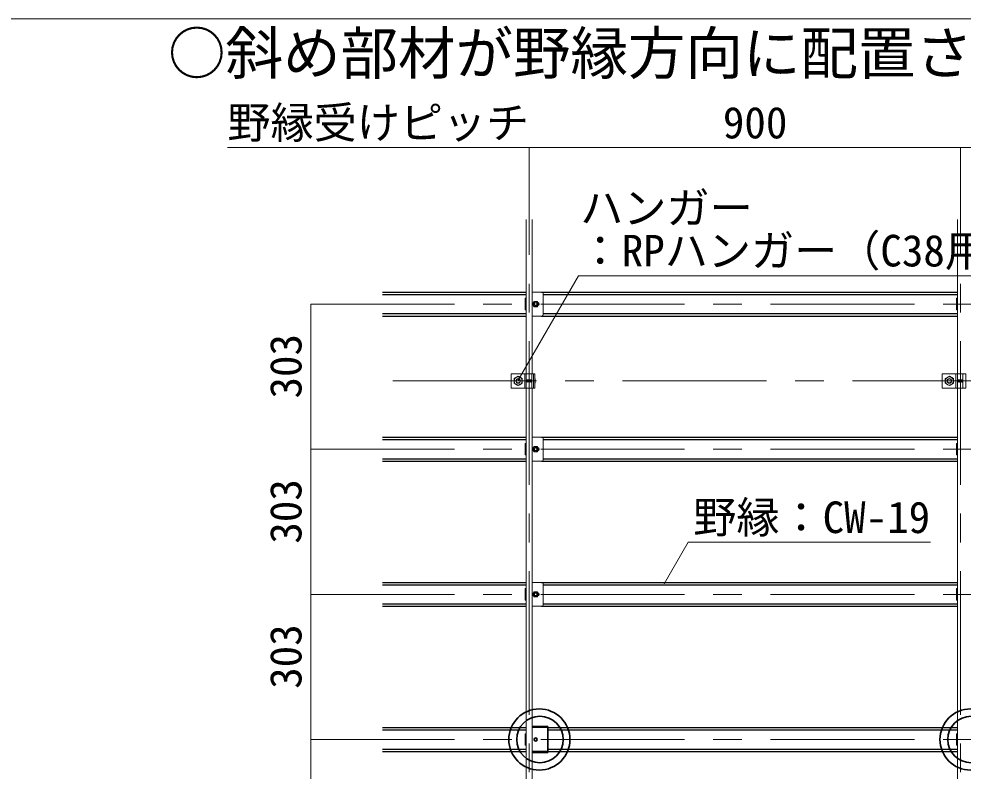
# Model space of a CAD drawing. Units: millimetres on the paper, enlarged 40 times, with parts at other scales. Extents: x -7800 to 7800, y -5578 to 5485.
# Drawn here: x 3786 to 5100, y 1395 to 2442 of the extents above; entities that cross this region are included whole.
import ezdxf
from ezdxf.enums import TextEntityAlignment as Align

# ---------------------------------------------------------------- set-up
doc = ezdxf.new("R2010")
doc.units = ezdxf.units.MM
doc.header["$LTSCALE"] = 40
for name, pattern in [('CHAIN1', [8, 5, -1, 1, -1]), ('DASHED1', [1.8, 1.2, -0.6]), ('DASHED2', [3, 2, -1])]:
    doc.linetypes.add(name, pattern=pattern)
for name, color, linetype, lineweight in [('5-0_中心線', 4, 'CHAIN1', 9), ('5-1_吊りボルト', 7, 'Continuous', 18), ('5-2_野縁受け', 3, 'Continuous', 18), ('5-3_野縁', 2, 'Continuous', 25), ('5-5_寸法', 7, 'Continuous', 9), ('5-6_文字', 7, 'Continuous', 18), ('5-7_金具', 6, 'Continuous', 35), ('5-A_クリップ', 7, 'Continuous', 18), ('5-B_ビス', 7, 'Continuous', 18), ('F-2_太線１', 3, 'Continuous', 18)]:
    doc.layers.add(name, color=color, linetype=linetype, lineweight=lineweight)
doc.styles.add('ＭＳ ゴシック', font='')
doc.styles.get('ＭＳ ゴシック').set_extended_font_data('MS Gothic')

msp = doc.modelspace()

# ---------------------------------------------------------------- linework, layer by layer
at = {"layer": '5-0_中心線'}
for p, q in [((4495.84, 513.54), (4495.84, 2262.87)), ((5095.84, 513.54), (5095.84, 2262.87)), ((4191.84, 2045.21), (5885.84, 2045.21)), ((4305.84, 1938.21), (5999.84, 1938.21)), ((4191.84, 1843.21), (5885.84, 1843.21)), ((4191.84, 1641.21), (5885.84, 1641.21)), ((4191.84, 1439.21), (5885.84, 1439.21))]:
    msp.add_line(p, q, dxfattribs=at)
at = {"layer": '5-1_吊りボルト'}
for p, q in [((4470.51, 1948.21), (4470.51, 1928.21)), ((4503.61, 1948.21), (4470.51, 1948.21)), ((4474.84, 1941.48), (4480.51, 1944.75)), ((4480.51, 1944.75), (4486.17, 1941.48)), ((4491.84, 1928.21), (4491.84, 1948.21)), ((4499.51, 1928.21), (4499.51, 1948.21)), ((4501.67, 1928.21), (4501.67, 1948.21)), ((5070.51, 1948.21), (5070.51, 1928.21)), ((5103.61, 1948.21), (5070.51, 1948.21)), ((5074.84, 1941.48), (5080.51, 1944.75)), ((5080.51, 1944.75), (5086.17, 1941.48)), ((5091.84, 1928.21), (5091.84, 1948.21)), ((5099.51, 1928.21), (5099.51, 1948.21)), ((4474.84, 1934.94), (4474.84, 1941.48)), ((5074.84, 1934.94), (5074.84, 1941.48))]:
    msp.add_line(p, q, dxfattribs=at)
at = {"layer": '5-1_吊りボルト', "linetype": 'DASHED2'}
for p, q in [((4489.71, 1928.21), (4489.71, 1948.21)), ((5089.71, 1928.21), (5089.71, 1948.21))]:
    msp.add_line(p, q, dxfattribs=at)
at = {"layer": '5-1_吊りボルト'}
for points in [[(4470.51, 1928.21), (4503.61, 1928.21), (4503.61, 1948.21)], [(5070.51, 1928.21), (5103.61, 1928.21), (5103.61, 1948.21)], [(4474.84, 1934.94), (4480.51, 1931.66), (4486.17, 1934.94), (4486.17, 1941.48)], [(5074.84, 1934.94), (5080.51, 1931.66), (5086.17, 1934.94), (5086.17, 1941.48)]]:
    msp.add_lwpolyline(points, dxfattribs=at)
for centre, radius in [((4480.51, 1938.21), 5.67), ((4480.51, 1938.21), 3.18), ((5080.51, 1938.21), 5.67), ((5080.51, 1938.21), 3.18)]:
    msp.add_circle(centre, radius, dxfattribs=at)
at = {"layer": '5-1_吊りボルト', "linetype": 'DASHED1'}
for centre in [(4480.51, 1938.21), (5080.51, 1938.21)]:
    msp.add_circle(centre, 2.84, dxfattribs=at)
at = {"layer": '5-2_野縁受け'}
for p, q in [((4491.84, 2162.87), (4491.84, 1948.21)), ((4499.84, 2162.87), (4499.84, 1948.21)), ((5091.84, 2162.87), (5091.84, 1948.21)), ((4491.84, 1928.21), (4491.84, 1349.87)), ((4499.84, 1928.21), (4499.84, 1349.87)), ((5091.84, 1928.21), (5091.84, 1349.87))]:
    msp.add_line(p, q, dxfattribs=at)
at = {"layer": '5-3_野縁'}
for p, q in [((4291.84, 2061.87), (4491.84, 2061.87)), ((4291.84, 2058.54), (4491.84, 2058.54)), ((4513.17, 2061.87), (5091.84, 2061.87)), ((4515.17, 2058.54), (5091.84, 2058.54)), ((4291.84, 2031.87), (4491.84, 2031.87)), ((4291.84, 2028.54), (4491.84, 2028.54)), ((4513.17, 2028.54), (5091.84, 2028.54)), ((4515.17, 2031.87), (5091.84, 2031.87)), ((4291.84, 1859.87), (4491.84, 1859.87)), ((4291.84, 1856.54), (4491.84, 1856.54)), ((4513.17, 1859.87), (5091.84, 1859.87)), ((4515.17, 1856.54), (5091.84, 1856.54)), ((4291.84, 1829.87), (4491.84, 1829.87)), ((4291.84, 1826.54), (4491.84, 1826.54)), ((4513.17, 1826.54), (5091.84, 1826.54)), ((4515.17, 1829.87), (5091.84, 1829.87)), ((4291.84, 1657.87), (4491.84, 1657.87)), ((4513.17, 1657.87), (5091.84, 1657.87)), ((4291.84, 1654.54), (4491.84, 1654.54)), ((4515.17, 1654.54), (5091.84, 1654.54)), ((4291.84, 1627.87), (4491.84, 1627.87)), ((4291.84, 1624.54), (4491.84, 1624.54)), ((4513.17, 1624.54), (5091.84, 1624.54)), ((4515.17, 1627.87), (5091.84, 1627.87)), ((4291.84, 1455.87), (4491.84, 1455.87)), ((4291.84, 1452.54), (4491.84, 1452.54)), ((4521.68, 1455.87), (5091.84, 1455.87)), ((4521.68, 1452.54), (5091.84, 1452.54)), ((4291.84, 1425.87), (4491.84, 1425.87)), ((4291.84, 1422.54), (4491.84, 1422.54)), ((4521.68, 1425.87), (5091.84, 1425.87)), ((4521.68, 1422.54), (5091.84, 1422.54))]:
    msp.add_line(p, q, dxfattribs=at)
at = {"layer": '5-5_寸法', "color": 4}
for p, q in [((4075.84, 2262.87), (5095.84, 2262.87)), ((5095.84, 2262.87), (5695.84, 2262.87)), ((4191.84, 1843.21), (4191.84, 2045.21)), ((4191.84, 1641.21), (4191.84, 1843.21)), ((4191.84, 1439.21), (4191.84, 1641.21)), ((4191.84, 1237.21), (4191.84, 1439.21))]:
    msp.add_line(p, q, dxfattribs=at)
at = {"layer": '5-6_文字'}
for p, q in [((4564.62, 2084.66), (4480.69, 1939.29)), ((4564.62, 2084.66), (5166.11, 2084.66)), ((4717.1, 1713.6), (4683.77, 1655.87)), ((4717.1, 1713.6), (5054.15, 1713.6))]:
    msp.add_line(p, q, dxfattribs=at)
at = {"layer": '5-7_金具'}
for p, q in [((4499.84, 1457.21), (4521.68, 1457.21)), ((4521.68, 1421.21), (4521.68, 1457.21)), ((4499.84, 1421.21), (4521.68, 1421.21))]:
    msp.add_line(p, q, dxfattribs=at)
at = {"layer": '5-7_金具', "linetype": 'DASHED1'}
for p, q in [((4499.84, 1456.14), (4521.68, 1456.14)), ((4499.84, 1422.27), (4521.68, 1422.27))]:
    msp.add_line(p, q, dxfattribs=at)
at = {"layer": '5-7_金具'}
for centre, radius in [((4510.03, 1439.2), 42.53), ((5110.03, 1439.2), 42.53), ((4510.76, 1439.21), 32.35), ((5110.76, 1439.21), 32.35), ((4504.84, 1439.21), 2.17)]:
    msp.add_circle(centre, radius, dxfattribs=at)
at = {"layer": '5-A_クリップ'}
for p, q in [((4490.31, 2053.21), (4491.84, 2053.21)), ((4490.31, 2037.21), (4490.31, 2053.21)), ((4513.17, 2061.87), (4499.84, 2061.87)), ((4515.17, 2030.54), (4515.17, 2059.87)), ((4515.17, 2059.02), (4515.17, 2031.39)), ((5090.31, 2053.21), (5091.84, 2053.21)), ((5090.31, 2037.21), (5090.31, 2053.21)), ((4491.84, 2037.21), (4490.31, 2037.21)), ((5091.84, 2037.21), (5090.31, 2037.21)), ((4499.84, 2028.54), (4513.17, 2028.54)), ((4513.17, 1859.87), (4499.84, 1859.87)), ((4515.17, 1828.54), (4515.17, 1857.87)), ((4515.17, 1857.02), (4515.17, 1829.39)), ((4490.31, 1851.21), (4491.84, 1851.21)), ((4490.31, 1835.21), (4490.31, 1851.21)), ((5090.31, 1851.21), (5091.84, 1851.21)), ((5090.31, 1835.21), (5090.31, 1851.21)), ((4491.84, 1835.21), (4490.31, 1835.21)), ((4499.84, 1826.54), (4513.17, 1826.54)), ((5091.84, 1835.21), (5090.31, 1835.21)), ((4513.17, 1657.87), (4499.84, 1657.87)), ((4515.17, 1626.54), (4515.17, 1655.87)), ((4490.31, 1649.21), (4491.84, 1649.21)), ((4490.31, 1633.21), (4490.31, 1649.21)), ((4515.17, 1655.02), (4515.17, 1627.39)), ((5090.31, 1649.21), (5091.84, 1649.21)), ((5090.31, 1633.21), (5090.31, 1649.21)), ((4491.84, 1633.21), (4490.31, 1633.21)), ((5091.84, 1633.21), (5090.31, 1633.21)), ((4499.84, 1624.54), (4513.17, 1624.54)), ((4490.31, 1447.21), (4491.84, 1447.21)), ((4490.31, 1431.21), (4490.31, 1447.21)), ((5090.31, 1447.21), (5091.84, 1447.21)), ((5090.31, 1431.21), (5090.31, 1447.21)), ((4491.84, 1431.21), (4490.31, 1431.21)), ((5091.84, 1431.21), (5090.31, 1431.21))]:
    msp.add_line(p, q, dxfattribs=at)
for centre, radius, start, end in [((4513.17, 2059.87), 2, 0, 90), ((4502.01, 2045.21), 2.17, 94.04304, 265.95748), ((4507.67, 2045.21), 2.17, 274.042, 85.95748), ((4513.17, 2030.54), 2, 270, 0), ((4513.17, 1857.87), 2, 0, 90), ((4502.01, 1843.21), 2.17, 94.04304, 265.95748), ((4507.67, 1843.21), 2.17, 274.042, 85.95748), ((4513.17, 1828.54), 2, 270, 0), ((4513.17, 1655.87), 2, 0, 90), ((4502.01, 1641.21), 2.17, 94.04304, 265.95748), ((4507.67, 1641.21), 2.17, 274.042, 85.95748), ((4513.17, 1626.54), 2, 270, 0)]:
    msp.add_arc(centre, radius, start, end, dxfattribs=at)
at = {"layer": '5-B_ビス'}
for p, q in [((4500.61, 2045.21), (4502.72, 2048.87)), ((4502.72, 2041.54), (4500.61, 2045.21)), ((4502.72, 2048.87), (4506.96, 2048.87)), ((4506.96, 2041.54), (4502.72, 2041.54)), ((4506.96, 2048.87), (4509.07, 2045.21)), ((4509.07, 2045.21), (4506.96, 2041.54)), ((4491.84, 1939.7), (4491.88, 1939.66)), ((4491.84, 1936.58), (4491.88, 1936.53)), ((4491.88, 1939.66), (4492.09, 1939.66)), ((4491.88, 1939.66), (4492.09, 1936.74)), ((4491.88, 1936.53), (4492.09, 1936.74)), ((4492.09, 1939.66), (4492.3, 1939.87)), ((4492.09, 1939.66), (4492.3, 1936.74)), ((4492.09, 1936.74), (4492.3, 1936.74)), ((4492.3, 1939.87), (4492.51, 1939.66)), ((4492.3, 1936.74), (4492.51, 1936.53)), ((4492.51, 1939.66), (4492.72, 1939.66)), ((4492.51, 1939.66), (4492.72, 1936.74)), ((4492.51, 1936.53), (4492.72, 1936.74)), ((4492.72, 1939.66), (4492.92, 1939.87)), ((4492.72, 1939.66), (4492.92, 1936.74)), ((4492.72, 1936.74), (4492.92, 1936.74)), ((4492.92, 1939.87), (4493.13, 1939.66)), ((4492.92, 1936.74), (4493.13, 1936.53)), ((4493.13, 1939.66), (4493.34, 1939.66)), ((4493.13, 1939.66), (4493.34, 1936.74)), ((4493.13, 1936.53), (4493.34, 1936.74)), ((4493.34, 1939.66), (4493.55, 1939.87)), ((4493.34, 1939.66), (4493.55, 1936.74)), ((4493.34, 1936.74), (4493.55, 1936.74)), ((4493.55, 1939.87), (4493.76, 1939.66)), ((4493.55, 1936.74), (4493.76, 1936.53)), ((4493.76, 1939.66), (4493.97, 1939.66)), ((4493.76, 1939.66), (4493.97, 1936.74)), ((4493.76, 1936.53), (4493.97, 1936.74)), ((4493.97, 1939.66), (4494.17, 1939.87)), ((4493.97, 1939.66), (4494.17, 1936.74)), ((4493.97, 1936.74), (4494.17, 1936.74)), ((4494.17, 1939.87), (4494.38, 1939.66)), ((4494.17, 1936.74), (4494.38, 1936.53)), ((4494.38, 1939.66), (4494.59, 1939.66)), ((4494.38, 1939.66), (4494.59, 1936.74)), ((4494.38, 1936.53), (4494.59, 1936.74)), ((4494.59, 1939.66), (4494.8, 1939.87)), ((4494.59, 1939.66), (4494.8, 1936.74)), ((4494.59, 1936.74), (4494.8, 1936.74)), ((4494.8, 1939.87), (4495.01, 1939.66)), ((4494.8, 1936.74), (4495.01, 1936.53)), ((4495.01, 1939.66), (4495.22, 1939.66)), ((4495.01, 1939.66), (4495.22, 1936.74)), ((4495.01, 1936.53), (4495.22, 1936.74)), ((4495.22, 1939.66), (4495.42, 1939.87)), ((4495.22, 1939.66), (4495.42, 1936.74)), ((4495.22, 1936.74), (4495.42, 1936.74)), ((4495.42, 1939.87), (4495.63, 1939.66)), ((4495.42, 1936.74), (4495.63, 1936.53)), ((4495.63, 1939.66), (4495.84, 1939.66)), ((4495.63, 1939.66), (4495.84, 1936.74)), ((4495.63, 1936.53), (4495.84, 1936.74)), ((4495.84, 1939.66), (4496.05, 1939.87)), ((4495.84, 1939.66), (4496.05, 1936.74)), ((4495.84, 1936.74), (4496.05, 1936.74)), ((4496.05, 1939.87), (4496.26, 1939.66)), ((4496.05, 1936.74), (4496.26, 1936.53)), ((4496.26, 1939.66), (4496.47, 1939.66)), ((4496.26, 1939.66), (4496.47, 1936.74)), ((4496.26, 1936.53), (4496.47, 1936.74)), ((4496.47, 1939.66), (4496.67, 1939.87)), ((4496.47, 1939.66), (4496.67, 1936.74)), ((4496.47, 1936.74), (4496.67, 1936.74)), ((4496.67, 1939.87), (4496.88, 1939.66)), ((4496.67, 1936.74), (4496.88, 1936.53)), ((4496.88, 1939.66), (4497.09, 1936.74)), ((4496.88, 1936.53), (4497.09, 1936.74)), ((4497.09, 1939.66), (4497.3, 1936.74)), ((4497.09, 1936.74), (4497.3, 1936.74)), ((4497.3, 1939.87), (4497.51, 1939.66)), ((4497.3, 1936.74), (4497.51, 1936.53)), ((4497.51, 1939.66), (4497.72, 1939.66)), ((4497.51, 1939.66), (4497.72, 1936.74)), ((4497.51, 1936.53), (4497.72, 1936.74)), ((4497.72, 1939.66), (4497.92, 1939.87)), ((4497.72, 1939.66), (4497.92, 1936.74)), ((4497.72, 1936.74), (4497.92, 1936.74)), ((4497.92, 1939.87), (4498.13, 1939.66)), ((4497.92, 1936.74), (4498.13, 1936.53)), ((4498.13, 1939.66), (4498.34, 1939.66)), ((4498.13, 1939.66), (4498.34, 1936.74)), ((4498.13, 1936.53), (4498.34, 1936.74)), ((4498.34, 1939.66), (4498.55, 1939.87)), ((4498.34, 1939.66), (4498.55, 1936.74)), ((4498.34, 1936.74), (4498.55, 1936.74)), ((4498.55, 1939.87), (4498.76, 1939.66)), ((4498.55, 1936.74), (4498.76, 1936.53)), ((4498.76, 1939.66), (4498.97, 1939.66)), ((4498.76, 1939.66), (4498.97, 1936.74)), ((4498.76, 1936.53), (4498.97, 1936.74)), ((4498.97, 1939.66), (4499.17, 1939.87)), ((4498.97, 1939.66), (4499.17, 1936.74)), ((4498.97, 1936.74), (4499.17, 1936.74)), ((4499.17, 1939.87), (4499.38, 1939.66)), ((4499.17, 1936.74), (4499.38, 1936.53)), ((4499.38, 1939.66), (4499.51, 1937.92)), ((4499.38, 1939.66), (4499.51, 1939.66)), ((4499.38, 1936.53), (4499.51, 1936.66)), ((4504.01, 1935.89), (4504.01, 1940.51)), ((5091.84, 1939.7), (5091.88, 1939.66)), ((5091.84, 1936.58), (5091.88, 1936.53)), ((5091.88, 1939.66), (5092.09, 1939.66)), ((5091.88, 1939.66), (5092.09, 1936.74)), ((5091.88, 1936.53), (5092.09, 1936.74)), ((5092.09, 1939.66), (5092.3, 1939.87)), ((5092.09, 1939.66), (5092.3, 1936.74)), ((5092.09, 1936.74), (5092.3, 1936.74)), ((5092.3, 1939.87), (5092.51, 1939.66)), ((5092.3, 1936.74), (5092.51, 1936.53)), ((5092.51, 1939.66), (5092.72, 1939.66)), ((5092.51, 1939.66), (5092.72, 1936.74)), ((5092.51, 1936.53), (5092.72, 1936.74)), ((5092.72, 1939.66), (5092.92, 1939.87)), ((5092.72, 1939.66), (5092.92, 1936.74)), ((5092.72, 1936.74), (5092.92, 1936.74)), ((5092.92, 1939.87), (5093.13, 1939.66)), ((5092.92, 1936.74), (5093.13, 1936.53)), ((5093.13, 1939.66), (5093.34, 1939.66)), ((5093.13, 1939.66), (5093.34, 1936.74)), ((5093.13, 1936.53), (5093.34, 1936.74)), ((5093.34, 1939.66), (5093.55, 1939.87)), ((5093.34, 1939.66), (5093.55, 1936.74)), ((5093.34, 1936.74), (5093.55, 1936.74)), ((5093.55, 1939.87), (5093.76, 1939.66)), ((5093.55, 1936.74), (5093.76, 1936.53)), ((5093.76, 1939.66), (5093.97, 1939.66)), ((5093.76, 1939.66), (5093.97, 1936.74)), ((5093.76, 1936.53), (5093.97, 1936.74)), ((5093.97, 1939.66), (5094.17, 1939.87)), ((5093.97, 1939.66), (5094.17, 1936.74)), ((5093.97, 1936.74), (5094.17, 1936.74)), ((5094.17, 1939.87), (5094.38, 1939.66)), ((5094.17, 1936.74), (5094.38, 1936.53)), ((5094.38, 1939.66), (5094.59, 1939.66)), ((5094.38, 1939.66), (5094.59, 1936.74)), ((5094.38, 1936.53), (5094.59, 1936.74)), ((5094.59, 1939.66), (5094.8, 1939.87)), ((5094.59, 1939.66), (5094.8, 1936.74)), ((5094.59, 1936.74), (5094.8, 1936.74)), ((5094.8, 1939.87), (5095.01, 1939.66)), ((5094.8, 1936.74), (5095.01, 1936.53)), ((5095.01, 1939.66), (5095.22, 1939.66)), ((5095.01, 1939.66), (5095.22, 1936.74)), ((5095.01, 1936.53), (5095.22, 1936.74)), ((5095.22, 1939.66), (5095.42, 1939.87)), ((5095.22, 1939.66), (5095.42, 1936.74)), ((5095.22, 1936.74), (5095.42, 1936.74)), ((5095.42, 1939.87), (5095.63, 1939.66)), ((5095.42, 1936.74), (5095.63, 1936.53)), ((5095.63, 1939.66), (5095.84, 1939.66)), ((5095.63, 1939.66), (5095.84, 1936.74)), ((5095.63, 1936.53), (5095.84, 1936.74)), ((5095.84, 1939.66), (5096.05, 1939.87)), ((5095.84, 1939.66), (5096.05, 1936.74)), ((5095.84, 1936.74), (5096.05, 1936.74)), ((5096.05, 1939.87), (5096.26, 1939.66)), ((5096.05, 1936.74), (5096.26, 1936.53)), ((5096.26, 1939.66), (5096.47, 1939.66)), ((5096.26, 1939.66), (5096.47, 1936.74)), ((5096.26, 1936.53), (5096.47, 1936.74)), ((5096.47, 1939.66), (5096.67, 1939.87)), ((5096.47, 1939.66), (5096.67, 1936.74)), ((5096.47, 1936.74), (5096.67, 1936.74)), ((5096.67, 1939.87), (5096.88, 1939.66)), ((5096.67, 1936.74), (5096.88, 1936.53)), ((5096.88, 1939.66), (5097.09, 1936.74)), ((5096.88, 1936.53), (5097.09, 1936.74)), ((5097.09, 1939.66), (5097.3, 1936.74)), ((5097.09, 1936.74), (5097.3, 1936.74)), ((5097.3, 1939.87), (5097.51, 1939.66)), ((5097.3, 1936.74), (5097.51, 1936.53)), ((5097.51, 1939.66), (5097.72, 1939.66)), ((5097.51, 1939.66), (5097.72, 1936.74)), ((5097.51, 1936.53), (5097.72, 1936.74)), ((5097.72, 1939.66), (5097.92, 1939.87)), ((5097.72, 1939.66), (5097.92, 1936.74)), ((5097.72, 1936.74), (5097.92, 1936.74)), ((5097.92, 1939.87), (5098.13, 1939.66)), ((5097.92, 1936.74), (5098.13, 1936.53)), ((5098.13, 1939.66), (5098.34, 1939.66)), ((5098.13, 1939.66), (5098.34, 1936.74)), ((5098.13, 1936.53), (5098.34, 1936.74)), ((5098.34, 1939.66), (5098.55, 1939.87)), ((5098.34, 1939.66), (5098.55, 1936.74)), ((5098.34, 1936.74), (5098.55, 1936.74)), ((5098.55, 1939.87), (5098.76, 1939.66)), ((5098.55, 1936.74), (5098.76, 1936.53)), ((5098.76, 1939.66), (5098.97, 1939.66)), ((5098.76, 1939.66), (5098.97, 1936.74)), ((5098.76, 1936.53), (5098.97, 1936.74)), ((5098.97, 1939.66), (5099.17, 1939.87)), ((5098.97, 1939.66), (5099.17, 1936.74)), ((5098.97, 1936.74), (5099.17, 1936.74)), ((5099.17, 1939.87), (5099.38, 1939.66)), ((5099.17, 1936.74), (5099.38, 1936.53)), ((5099.38, 1939.66), (5099.51, 1937.92)), ((5099.38, 1939.66), (5099.51, 1939.66)), ((5099.38, 1936.53), (5099.51, 1936.66)), ((4500.61, 1843.21), (4502.72, 1846.87)), ((4502.72, 1839.54), (4500.61, 1843.21)), ((4502.72, 1846.87), (4506.96, 1846.87)), ((4506.96, 1846.87), (4509.07, 1843.21)), ((4509.07, 1843.21), (4506.96, 1839.54)), ((4506.96, 1839.54), (4502.72, 1839.54)), ((4500.61, 1641.21), (4502.72, 1644.87)), ((4502.72, 1644.87), (4506.96, 1644.87)), ((4506.96, 1644.87), (4509.07, 1641.21)), ((4502.72, 1637.54), (4500.61, 1641.21)), ((4506.96, 1637.54), (4502.72, 1637.54)), ((4509.07, 1641.21), (4506.96, 1637.54))]:
    msp.add_line(p, q, dxfattribs=at)
for points in [[(4496.88, 1939.66), (4497.09, 1939.66), (4497.3, 1939.87)], [(5096.88, 1939.66), (5097.09, 1939.66), (5097.3, 1939.87)]]:
    msp.add_lwpolyline(points, dxfattribs=at)
for centre, radius in [((4504.84, 2045.21), 3.49), ((4504.84, 2045.21), 2.33), ((4504.84, 1843.21), 3.49), ((4504.84, 1843.21), 2.33), ((4504.84, 1641.21), 3.49), ((4504.84, 1641.21), 2.33)]:
    msp.add_circle(centre, radius, dxfattribs=at)
at = {"layer": '5-B_ビス', "linetype": 'DASHED1'}
for centre in [(4504.84, 2045.21), (4504.84, 1843.21), (4504.84, 1641.21)]:
    msp.add_circle(centre, 1.83, dxfattribs=at)
at = {"layer": '5-B_ビス'}
for centre, radius, start, end in [((4503.12, 1940.51), 0.889, 303.93712, 56.06288), ((4501.12, 1938.2), 2.89, 329.77861, 30.22139), ((4503.12, 1935.89), 0.889, 303.93712, 56.06288)]:
    msp.add_arc(centre, radius, start, end, dxfattribs=at)
at = {"layer": 'F-2_太線１'}
msp.add_line((78.17, 2442.06), (7638.17, 2442.06), dxfattribs=at)

# ---------------------------------------------------------------- texts
at = {"layer": '5-5_寸法', "style": 'ＭＳ ゴシック'}
for s, p in [('野縁受けピッチ', (4075.84, 2262.54)), ('900', (4765.34, 2262.54))]:
    msp.add_text(s, height=43.99, dxfattribs=at).set_placement(p, align=Align.BOTTOM_LEFT)
for p in [(4192.17, 1913.71), (4192.17, 1711.71), (4192.17, 1509.71)]:
    msp.add_text('303', height=43.99, rotation=90, dxfattribs=at).set_placement(p, align=Align.BOTTOM_LEFT)
at = {"layer": '5-6_文字', "color": 3, "style": 'ＭＳ ゴシック'}
msp.add_text('○斜め部材が野縁方向に配置される場合', height=58.65, dxfattribs=at).set_placement((3993.28, 2347.42), align=Align.BOTTOM_LEFT)
at = {"layer": '5-6_文字', "style": 'ＭＳ ゴシック'}
for s, p in [('ハンガー', (4566.78, 2143.87)), ('：RPハンガー（C38用）', (4564.62, 2084.33)), ('野縁：CW-19', (4724.15, 1713.27))]:
    msp.add_text(s, height=43.99, dxfattribs=at).set_placement(p, align=Align.BOTTOM_LEFT)

doc.saveas('drawing.dxf')
